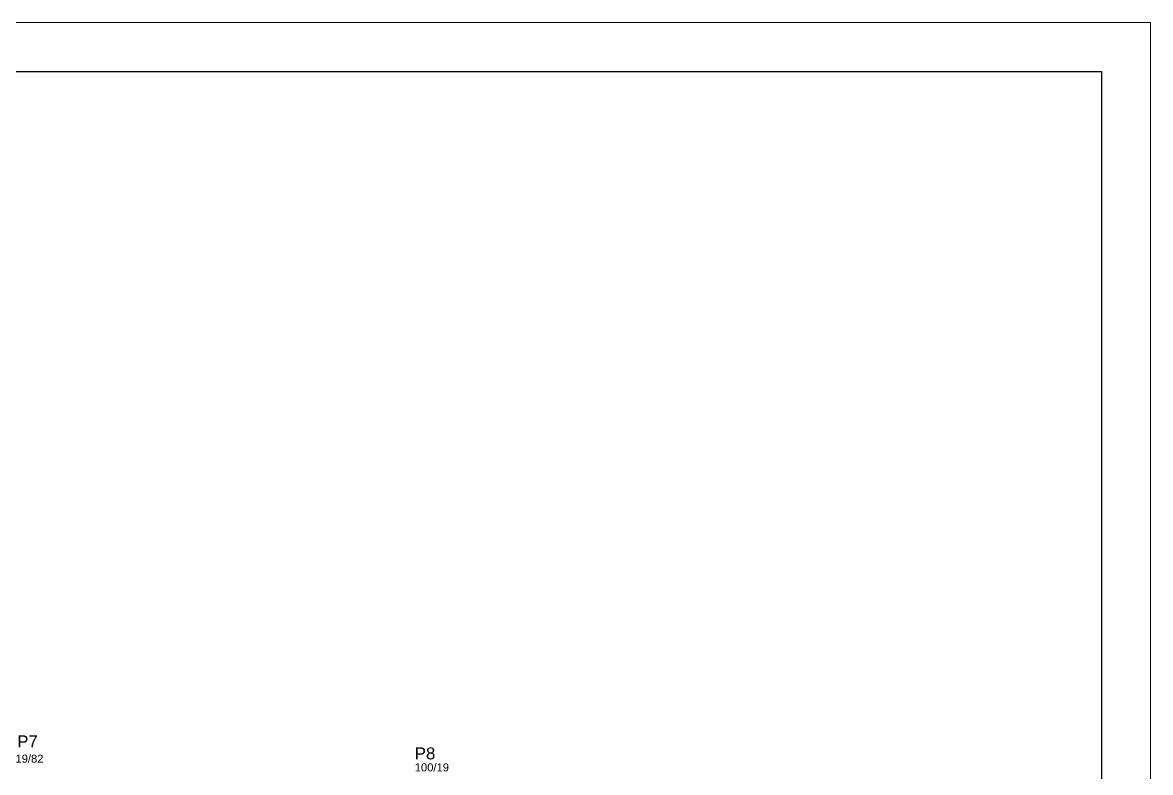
# Model space of a CAD drawing. Extents: x 2113 to 8441, y 350 to 3972.
# Drawn here: x 7036 to 8441, y 3036 to 3972 of the extents above; entities that cross this region are included whole.
import ezdxf

# ---------------------------------------------------------------- set-up
doc = ezdxf.new("R2010")
doc.units = 0
doc.layers.add('2', color=2, linetype='Continuous')
doc.layers.add('4', color=4, linetype='Continuous')
doc.layers.add('FOLHA', color=255, linetype='Continuous', lineweight=5)
doc.styles.get("Standard").update_dxf_attribs({"font": 'arial.ttf'})

msp = doc.modelspace()

# ---------------------------------------------------------------- linework, layer by layer
at = {"color": 30}
for p, q in [((2265.78, 3910.57), (8380.45, 3910.57)), ((8380.45, 3910.57), (8380.45, 411.24))]:
    msp.add_line(p, q, dxfattribs=at)
at = {"layer": 'FOLHA'}
for p, q in [((2113.37, 3971.53), (8441.41, 3971.53)), ((8441.41, 3971.53), (8441.41, 350.28))]:
    msp.add_line(p, q, dxfattribs=at)

# ---------------------------------------------------------------- texts
at = {"layer": '2', "linetype": 'Continuous'}
for s, p in [('19/82', (7026.88, 3048.44)), ('100/19', (7524.51, 3037.56))]:
    msp.add_text(s, height=10, dxfattribs=at).set_placement(p)
at = {"layer": '4', "linetype": 'Continuous'}
for s, p in [('P7', (7029.09, 3067.43)), ('P8', (7524.51, 3052.56))]:
    msp.add_text(s, height=15, dxfattribs=at).set_placement(p)

doc.saveas('drawing.dxf')
